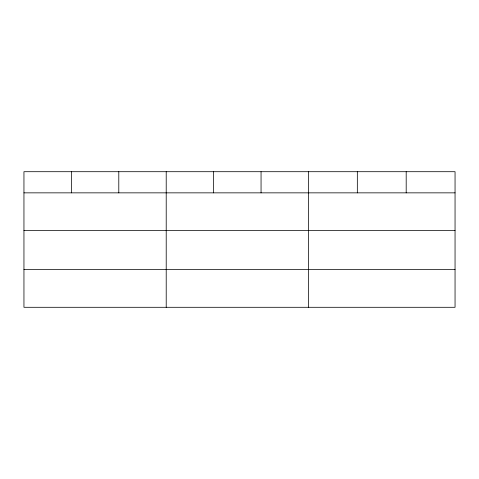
<?xml version="1.0" encoding="UTF-8"?>
<svg xmlns="http://www.w3.org/2000/svg" width="479" height="479" viewBox="0 0 479 479"><rect width="100%" height="100%" fill="white"/><g stroke="black" fill="none" stroke-linecap="round" stroke-linejoin="round"><path stroke-width="0.72" d="M455.05 230.621L455.05 171.704L23.95 171.704L23.95 307.296L455.05 307.296L455.05 230.621L23.95 230.621M23.95 192.851L455.05 192.851M23.95 269.527L455.05 269.527M406.192 171.704L406.192 192.851M357.334 171.704L357.334 192.851M308.476 171.704L308.476 307.296M261.055 171.704L261.055 192.851M213.634 171.704L213.634 192.851M166.213 171.704L166.213 307.296M118.792 171.704L118.792 192.851M71.371 171.704L71.371 192.851"/></g></svg>
